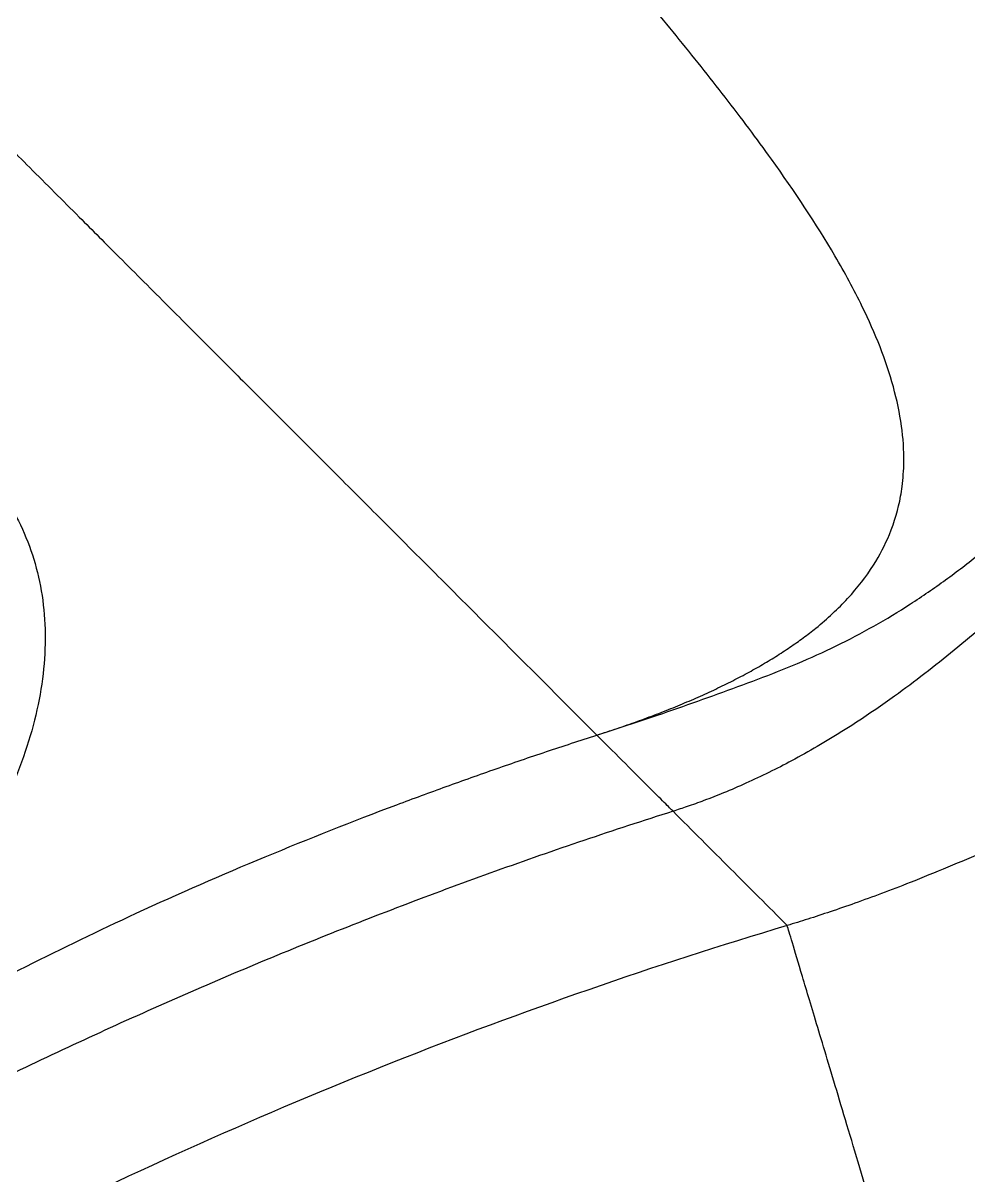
# Model space of a CAD drawing. Extents: x 525 to 613, y 487 to 635.
# Drawn here: x 563.498 to 565.533, y 561.239 to 563.717 of the extents above; entities that cross this region are included whole.
import ezdxf

# ---------------------------------------------------------------- set-up
doc = ezdxf.new("R2010")
doc.units = 0
doc.header["$MEASUREMENT"] = 0
doc.layers.add('1', color=4, linetype='Continuous')
doc.layers.add('STD TEST', color=3, linetype='Continuous')

# ---------------------------------------------------------------- blocks, each defined once
blk = doc.blocks.new('2023 VANGUARD')
at = {"layer": '1', "color": 3, "linetype": 'Continuous', "lineweight": 25}
for points, knots in [([(-4.2275, -30.5045), (-4.2202, -30.5021), (-4.2056, -30.4974), (-4.1839, -30.4901), (-4.1624, -30.4827), (-4.1411, -30.4752), (-4.1201, -30.4675), (-4.0994, -30.4597), (-4.0789, -30.4517), (-4.0587, -30.4436), (-4.0388, -30.4354), (-4.0192, -30.427), (-4, -30.4185), (-3.981, -30.4098), (-3.9625, -30.401), (-3.9443, -30.3921), (-3.9264, -30.383), (-3.9089, -30.3738), (-3.8918, -30.3645), (-3.8751, -30.355), (-3.8588, -30.3454), (-3.8429, -30.3357), (-3.8274, -30.3258), (-3.8124, -30.3158), (-3.7978, -30.3057), (-3.7836, -30.2954), (-3.7699, -30.2851), (-3.7352, -30.2576), (-3.6838, -30.2097), (-3.6313, -30.1417), (-3.5936, -30.0679), (-3.5772, -30.0112), (-3.5693, -29.9596), (-3.5657, -29.909), (-3.5709, -29.8375), (-3.5884, -29.755), (-3.6173, -29.6696), (-3.6588, -29.5758), (-3.7316, -29.442), (-3.8309, -29.2928), (-3.9494, -29.1348), (-4.055, -29.0025), (-4.1646, -28.8703), (-4.2951, -28.7159), (-4.4447, -28.5406), (-4.595, -28.3625), (-4.7229, -28.2079), (-4.8184, -28.0893), (-4.9014, -27.9831), (-4.9717, -27.8911), (-5.0411, -27.7976), (-5.1091, -27.7026), (-5.1755, -27.6062), (-5.2293, -27.5256), (-5.2709, -27.4616), (-5.3006, -27.4144), (-5.3274, -27.3705), (-5.3519, -27.3295), (-5.3745, -27.2908), (-5.3978, -27.25), (-5.4132, -27.2222), (-5.4212, -27.2079)], [0, 0, 0, 0, 0.004375, 0.008721, 0.013037, 0.017323, 0.021577, 0.025799, 0.02999, 0.034149, 0.038276, 0.042371, 0.046435, 0.050469, 0.054472, 0.058447, 0.062394, 0.066314, 0.070209, 0.074079, 0.077928, 0.081756, 0.085564, 0.089356, 0.093133, 0.096896, 0.100649, 0.104394, 0.12628, 0.149704, 0.171124, 0.197682, 0.204502, 0.221576, 0.247323, 0.275567, 0.304689, 0.334264, 0.371687, 0.442531, 0.486997, 0.530494, 0.572826, 0.613798, 0.67398, 0.728837, 0.763405, 0.797904, 0.820284, 0.842704, 0.865184, 0.887161, 0.909348, 0.931755, 0.942357, 0.95306, 0.963888, 0.972165, 0.980928, 0.990198, 1, 1, 1, 1]), ([(-5.7581, -28.9739), (-5.7443, -28.9876), (-5.7165, -29.0154), (-5.6745, -29.0574), (-5.6317, -29.1002), (-5.588, -29.1439), (-5.5263, -29.2056), (-5.4436, -29.2882), (-5.3473, -29.3846), (-5.2477, -29.4841), (-5.1529, -29.5791), (-5.0568, -29.6752), (-4.9357, -29.7963), (-4.8137, -29.9182), (-4.6913, -30.0406), (-4.5973, -30.1346), (-4.5044, -30.2275), (-4.4117, -30.3203), (-4.3193, -30.4127), (-4.2581, -30.4738), (-4.2275, -30.5045)], [0, 0, 0, 0, 0.025254, 0.051124, 0.077604, 0.104691, 0.132383, 0.192833, 0.260057, 0.314983, 0.383136, 0.442984, 0.50172, 0.6203, 0.684553, 0.74677, 0.809883, 0.873144, 0.93653, 1, 1, 1, 1]), ([(-4.2275, -30.5045), (-4.1984, -30.4951), (-4.1402, -30.4764), (-4.0534, -30.4467), (-3.9672, -30.416), (-3.8813, -30.3846), (-3.7961, -30.3511), (-3.7125, -30.3134), (-3.6312, -30.2709), (-3.5527, -30.2233), (-3.4771, -30.1713), (-3.38, -30.0969), (-3.2649, -29.9961), (-3.1333, -29.8683), (-2.9613, -29.6943), (-2.7889, -29.5207), (-2.6062, -29.358), (-2.4613, -29.2452), (-2.3063, -29.1465), (-2.14, -29.0679), (-1.9928, -29.0248), (-1.8718, -29.0061), (-1.8107, -29.0019), (-1.7801, -29.0009), (-1.7801, -29.0009), (-1.7801, -29.0009), (-1.7801, -29.0009)], [0, 0, 0, 0, 0.03125, 0.0625, 0.09375, 0.125, 0.15625, 0.1875, 0.21875, 0.25, 0.28125, 0.3125, 0.375, 0.4375, 0.5, 0.625, 0.6875, 0.75, 0.8125, 0.875, 0.9375, 0.96875, 1, 1, 1, 1.000029, 1.000029, 1.000029, 1.000029]), ([(-1.7757, -29.145), (-1.7822, -29.1451), (-1.7952, -29.1455), (-1.8147, -29.1464), (-1.8341, -29.1478), (-1.8536, -29.1495), (-1.873, -29.1516), (-1.8923, -29.1541), (-1.9116, -29.157), (-1.9309, -29.1602), (-1.95, -29.1639), (-1.9952, -29.1733), (-2.0657, -29.1923), (-2.1827, -29.2357), (-2.3035, -29.2971), (-2.4132, -29.3681), (-2.5268, -29.451), (-2.6539, -29.5572), (-2.8038, -29.6972), (-2.9423, -29.8347), (-3.073, -29.9659), (-3.1988, -30.0897), (-3.3266, -30.2095), (-3.4557, -30.3212), (-3.5958, -30.4297), (-3.7139, -30.5073), (-3.822, -30.5675), (-3.8893, -30.6007), (-3.9528, -30.628), (-3.9951, -30.6446), (-4.0314, -30.6577), (-4.0537, -30.6649), (-4.0638, -30.6682)], [0, 0, 0, 0, 0.006967, 0.013934, 0.020901, 0.027868, 0.034836, 0.041803, 0.048771, 0.055739, 0.062706, 0.069674, 0.105191, 0.140709, 0.203141, 0.249741, 0.28048, 0.353637, 0.426796, 0.499971, 0.562485, 0.624993, 0.688891, 0.750003, 0.807622, 0.878407, 0.900946, 0.940061, 0.958689, 0.974888, 0.988659, 1, 1, 1, 1]), ([(-6.9621, -29.9331), (-6.8888, -29.8958), (-6.7428, -29.8217), (-6.5132, -29.749), (-6.2875, -29.7082), (-6.0722, -29.7035), (-5.8763, -29.7342), (-5.7071, -29.7996), (-5.5712, -29.897), (-5.4739, -30.0226), (-5.4189, -30.1717), (-5.4082, -30.3385), (-5.4425, -30.5166), (-5.5199, -30.6994), (-5.6391, -30.8787), (-5.7685, -31.0275), (-5.8671, -31.1069), (-5.9033, -31.136)], [0, 0, 0, 0, 0.068895, 0.137187, 0.205869, 0.274371, 0.342928, 0.411553, 0.480178, 0.548735, 0.617296, 0.685917, 0.754542, 0.823099, 0.89171, 0.960278, 1, 1, 1, 1]), ([(-1.7438, -30.1759), (-1.7516, -30.1761), (-1.7668, -30.1767), (-1.7891, -30.1778), (-1.8105, -30.1792), (-1.8308, -30.1808), (-1.8501, -30.1825), (-1.8685, -30.1843), (-1.8858, -30.1862), (-1.9021, -30.1882), (-1.9175, -30.1901), (-1.9318, -30.1921), (-1.9451, -30.194), (-1.9575, -30.1959), (-1.9689, -30.1977), (-1.9793, -30.1994), (-1.9887, -30.201), (-1.9971, -30.2025), (-2.0046, -30.2038), (-2.0111, -30.205), (-2.0166, -30.206), (-2.0666, -30.2154), (-2.1588, -30.2363), (-2.323, -30.284), (-2.5379, -30.3622), (-2.7521, -30.4565), (-2.9298, -30.5398), (-3.0569, -30.6001), (-3.1759, -30.6564), (-3.2906, -30.7093), (-3.414, -30.7641), (-3.5199, -30.8084), (-3.6138, -30.8446), (-3.6711, -30.8655), (-3.724, -30.8838), (-3.7725, -30.8998), (-3.8035, -30.9092), (-3.8182, -30.9137)], [0, 0, 0, 0, 0.010402, 0.020367, 0.029894, 0.038984, 0.047636, 0.05585, 0.063627, 0.070965, 0.077866, 0.084328, 0.090353, 0.09594, 0.101089, 0.1058, 0.110073, 0.113908, 0.117305, 0.120264, 0.122785, 0.124868, 0.18863, 0.249991, 0.356308, 0.499968, 0.570437, 0.624981, 0.692242, 0.749986, 0.796566, 0.875085, 0.904518, 0.931725, 0.956707, 0.979466, 1, 1, 1, 1]), ([(-6.1568, -31.3854), (-6.1353, -31.3736), (-6.0928, -31.3502), (-6.0302, -31.3154), (-5.9695, -31.2814), (-5.9107, -31.2483), (-5.8537, -31.2163), (-5.7984, -31.1854), (-5.7449, -31.1557), (-5.6313, -31.0933), (-5.4574, -31.0011), (-5.2069, -30.8802), (-4.941, -30.7642), (-4.7175, -30.6759), (-4.5513, -30.6147), (-4.4442, -30.5766), (-4.3362, -30.5397), (-4.2638, -30.5162), (-4.2275, -30.5045)], [0, 0, 0, 0, 0.034693, 0.068403, 0.101129, 0.13287, 0.163628, 0.193403, 0.222195, 0.250006, 0.37635, 0.499996, 0.642581, 0.785672, 0.839018, 0.892519, 0.946178, 1, 1, 1, 1]), ([(-4.0638, -30.6682), (-4.0672, -30.6648), (-4.0803, -30.6517), (-4.1155, -30.6165), (-4.1641, -30.5679), (-4.2049, -30.527), (-4.2275, -30.5045)], [0.000002, 0.000002, 0.000002, 0.000002, 0.250002, 0.500002, 0.750002, 1, 1, 1, 1]), ([(-4.0638, -30.6682), (-4.1919, -30.7088), (-4.4465, -30.7948), (-4.8234, -30.9379), (-5.1328, -31.0689), (-5.3772, -31.1806), (-5.5589, -31.2677), (-5.739, -31.3583), (-5.9174, -31.4522), (-6.0939, -31.5494), (-6.3269, -31.6834), (-6.556, -31.8238), (-6.7811, -31.9707), (-6.9478, -32.0839), (-7.0864, -32.1819), (-7.1691, -32.2424), (-7.1976, -32.2634)], [0.7261553, 0.7261553, 0.7261553, 0.7261553, 0.7574053, 0.7886553, 0.8199053, 0.8355303, 0.8511553, 0.8667803, 0.8824053, 0.8980303, 0.9136553, 0.9449053, 0.9605303, 0.9761553, 0.9917803, 1, 1, 1, 1]), ([(-4.0638, -30.6682), (-4.0226, -30.7093), (-3.941, -30.7909), (-3.8589, -30.873), (-3.8182, -30.9137)], [0, 0, 0, 0, 0.5042938, 1, 1, 1, 1]), ([(-3.8182, -30.9137), (-4.1034, -30.9992), (-4.3881, -31.0979), (-4.9467, -31.3191), (-5.2201, -31.4414), (-5.6199, -31.6409), (-5.7514, -31.71), (-6.0124, -31.8544), (-6.142, -31.9297), (-6.3339, -32.0471), (-6.3974, -32.0868), (-6.5226, -32.1671), (-6.5842, -32.2075), (-6.6758, -32.2689), (-6.706, -32.2894), (-6.7679, -32.3317), (-6.7992, -32.3534), (-6.8629, -32.3981), (-6.8961, -32.4217), (-6.9373, -32.4516), (-6.9456, -32.4576), (-6.9612, -32.4689), (-6.9686, -32.4744), (-6.9902, -32.4902), (-7.0036, -32.5001), (-7.0163, -32.5094)], [0, 0, 0, 0, 0.25, 0.25, 0.5, 0.5, 0.625, 0.625, 0.75, 0.75, 0.8125, 0.8125, 0.875, 0.875, 0.90625, 0.90625, 0.9375, 0.9375, 0.96875, 0.96875, 0.976562, 0.976562, 0.984375, 0.984375, 1, 1, 1, 1]), ([(-3.4483, -32.1473), (-3.4734, -32.0635), (-3.4983, -31.9807), (-3.5464, -31.8201), (-3.5698, -31.7423), (-3.6142, -31.5942), (-3.6352, -31.524), (-3.6743, -31.3936), (-3.6924, -31.3333), (-3.7251, -31.2242), (-3.7398, -31.1754), (-3.7653, -31.0903), (-3.7762, -31.0539), (-3.7943, -30.9934), (-3.8015, -30.9694), (-3.8124, -30.9331), (-3.8161, -30.9208), (-3.8182, -30.9137)], [0, 0, 0, 0, 0.125, 0.125, 0.25, 0.25, 0.375, 0.375, 0.5, 0.5, 0.625, 0.625, 0.75, 0.75, 0.875, 0.875, 1, 1, 1, 1])]:
    blk.add_open_spline(points, degree=3, knots=knots, dxfattribs=at)
blk = doc.blocks.new('2026 Vanguard')
at = {"layer": 'STD TEST', "color": 1}
blk.add_blockref('2023 VANGUARD', (44.1613, 88.209), dxfattribs=at)

msp = doc.modelspace()

# ---------------------------------------------------------------- block references
at = {"layer": '1'}
msp.add_blockref('2026 Vanguard', (524.7985, 504.4821), dxfattribs=at)

doc.saveas('drawing.dxf')
